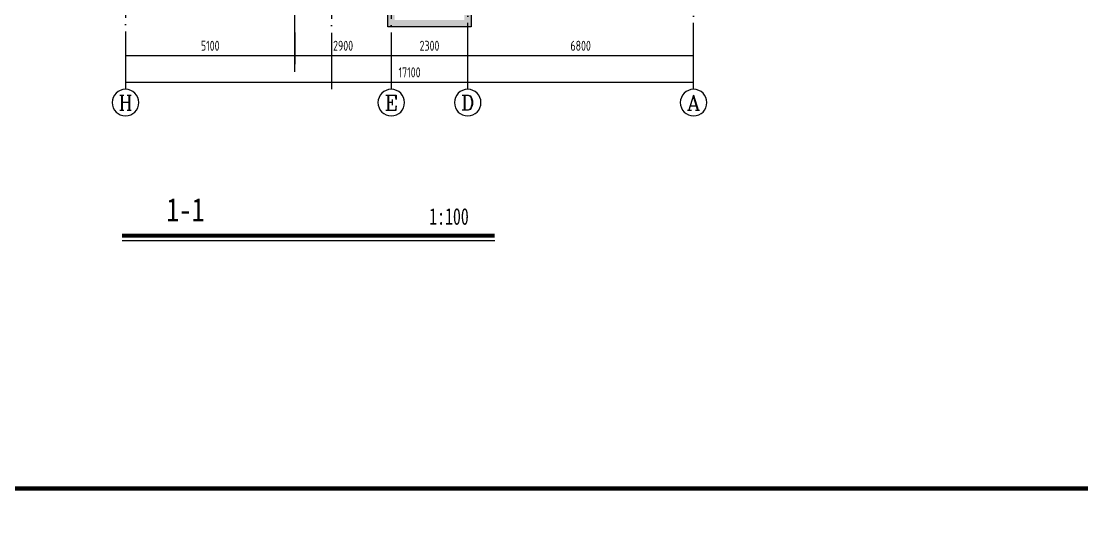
# Model space of a CAD drawing. Extents: x -726032 to 135930, y -151624 to 587044.
# Drawn here: x -417095 to -385172, y 207525 to 222873 of the extents above; entities that cross this region are included whole.
import ezdxf
from ezdxf.enums import TextEntityAlignment as Align

# ---------------------------------------------------------------- set-up
doc = ezdxf.new("R2010")
doc.units = 0
doc.header["$LTSCALE"] = 1000
doc.header["$MEASUREMENT"] = 0
doc.linetypes.add('DOTE', pattern=[2.42, 2, -0.2, 0.02, -0.2])
doc.layers.get('0').update_dxf_attribs({"linetype": 'CONTINUOUS'})
doc.layers.get('DEFPOINTS').update_dxf_attribs({"color": 1, "linetype": 'CONTINUOUS'})
for name, color, linetype in [('AXIS', 245, 'CONTINUOUS'), ('AXIS_TEXT', 7, 'CONTINUOUS'), ('DOTE', 8, 'DOTE'), ('PUB_DIM', 245, 'CONTINUOUS'), ('PUB_TEXT', 142, 'CONTINUOUS'), ('PUB_TITLE', 1, 'CONTINUOUS')]:
    doc.layers.add(name, color=color, linetype=linetype)
doc.styles.add('-宋体', font='SimSun.ttf', dxfattribs={"width": 0.8})
doc.styles.add('COMPLEX', font='COMPLEX')
doc.styles.add('DIM_FONT', font='isocp.shx', dxfattribs={"width": 0.8})
doc.dimstyles.new('AXIS', dxfattribs={"dimtxt": 300, "dimasz": 1, "dimexe": 250, "dimexo": 300, "dimgap": 150, "dimtad": 1, "dimdec": 0, "dimzin": 0, "dimdsep": 46, "dimtxsty": 'DIM_FONT', "dimcen": 0.09, "dimse1": 1, "dimse2": 1, "dimclrt": 142, "dimadec": 0, "dimazin": 0, "dimtfac": 1, "dimtdec": 0, "dimtix": 1, "dimtmove": 2, "dimatfit": 3, "dimfxl": 1, "dimtolj": 1, "dimtzin": 0, "dimarcsym": 0})
doc.dimstyles.new('DIMN', dxfattribs={"dimtxt": 300, "dimasz": 1, "dimexe": 250, "dimexo": 300, "dimgap": 150, "dimtad": 1, "dimdec": 0, "dimzin": 0, "dimdsep": 46, "dimtxsty": 'DIM_FONT', "dimcen": 0.09, "dimclrt": 142, "dimadec": 0, "dimazin": 0, "dimtfac": 1, "dimtdec": 0, "dimtix": 1, "dimtmove": 2, "dimatfit": 3, "dimfxl": 1, "dimtolj": 1, "dimtzin": 0, "dimarcsym": 0})

# ---------------------------------------------------------------- blocks, each defined once
blk = doc.blocks.new('*D4339')
at = {"layer": 'DEFPOINTS', "color": 0, "transparency": 16777216}
for p in [(-403656, 222836), (-396856, 222836), (-403656, 221836)]:
    blk.add_point(p, dxfattribs=at)
at = {"layer": 'PUB_DIM', "color": 0, "lineweight": -2, "transparency": 16777216}
blk.add_line((-396857, 221836), (-403655, 221836), dxfattribs=at)
at = {"layer": 'PUB_DIM', "color": 0, "transparency": 16777216}
for points in [[(-403655, 221837), (-403655, 221836), (-403656, 221836)], [(-396857, 221837), (-396857, 221836), (-396856, 221836)]]:
    blk.add_solid(points, dxfattribs=at)
at = {"layer": 'PUB_DIM', "color": 142, "transparency": 16777216, "insert": (-400256, 222136), "char_height": 300, "attachment_point": 5, "style": 'DIM_FONT'}
blk.add_mtext('\\A1;6800', dxfattribs=at)
blk = doc.blocks.new('*D4340')
at = {"layer": 'DEFPOINTS', "color": 0, "transparency": 16777216}
for p in [(-413956, 222036), (-396856, 222036), (-413956, 221036)]:
    blk.add_point(p, dxfattribs=at)
at = {"layer": 'PUB_DIM', "color": 0, "lineweight": -2, "transparency": 16777216}
blk.add_line((-396857, 221036), (-413955, 221036), dxfattribs=at)
at = {"layer": 'PUB_DIM', "color": 0, "transparency": 16777216}
for points in [[(-413955, 221037), (-413955, 221036), (-413956, 221036)], [(-396857, 221037), (-396857, 221036), (-396856, 221036)]]:
    blk.add_solid(points, dxfattribs=at)
at = {"layer": 'PUB_DIM', "color": 142, "transparency": 16777216, "insert": (-405406, 221336), "char_height": 300, "attachment_point": 5, "style": 'DIM_FONT'}
blk.add_mtext('\\A1;17100', dxfattribs=at)
blk = doc.blocks.new('*D4341')
at = {"layer": 'DEFPOINTS', "color": 0, "transparency": 16777216}
for p in [(-408856, 222836), (-405956, 222836), (-408856, 221836)]:
    blk.add_point(p, dxfattribs=at)
at = {"layer": 'PUB_DIM', "color": 0, "lineweight": -2, "transparency": 16777216}
for p, q in [((-408856, 222536), (-408856, 221586)), ((-405956, 222536), (-405956, 221586)), ((-405957, 221836), (-408855, 221836))]:
    blk.add_line(p, q, dxfattribs=at)
at = {"layer": 'PUB_DIM', "color": 0, "transparency": 16777216}
for points in [[(-408855, 221837), (-408855, 221836), (-408856, 221836)], [(-405957, 221837), (-405957, 221836), (-405956, 221836)]]:
    blk.add_solid(points, dxfattribs=at)
at = {"layer": 'PUB_DIM', "color": 142, "transparency": 16777216, "insert": (-407406, 222136), "char_height": 300, "attachment_point": 5, "style": 'DIM_FONT'}
blk.add_mtext('\\A1;2900', dxfattribs=at)
blk = doc.blocks.new('*D4342')
at = {"layer": 'DEFPOINTS', "color": 0, "transparency": 16777216}
for p in [(-413956, 222836), (-408856, 222836), (-413956, 221836)]:
    blk.add_point(p, dxfattribs=at)
at = {"layer": 'PUB_DIM', "color": 0, "lineweight": -2, "transparency": 16777216}
for p, q in [((-413956, 222536), (-413956, 221586)), ((-408856, 222536), (-408856, 221586)), ((-408857, 221836), (-413955, 221836))]:
    blk.add_line(p, q, dxfattribs=at)
at = {"layer": 'PUB_DIM', "color": 0, "transparency": 16777216}
for points in [[(-413955, 221837), (-413955, 221836), (-413956, 221836)], [(-408857, 221837), (-408857, 221836), (-408856, 221836)]]:
    blk.add_solid(points, dxfattribs=at)
at = {"layer": 'PUB_DIM', "color": 142, "transparency": 16777216, "insert": (-411406, 222136), "char_height": 300, "attachment_point": 5, "style": 'DIM_FONT'}
blk.add_mtext('\\A1;5100', dxfattribs=at)
blk = doc.blocks.new('_AXISO')
blk.add_circle((0, 0), 0.5)
at = {"layer": 'AXIS_TEXT', "style": 'COMPLEX', "width": 1.041667}
blk.add_attdef('A', text='', height=0.56, dxfattribs=at).set_placement((-0.25, -0.28), (0.25, -0.28), align=Align.FIT)
blk = doc.blocks.new('*D4343')
at = {"layer": 'DEFPOINTS', "color": 0, "transparency": 16777216}
for p in [(-405956, 222836), (-403656, 222836), (-405956, 221836)]:
    blk.add_point(p, dxfattribs=at)
at = {"layer": 'PUB_DIM', "color": 0, "lineweight": -2, "transparency": 16777216}
blk.add_line((-403657, 221836), (-405955, 221836), dxfattribs=at)
at = {"layer": 'PUB_DIM', "color": 0, "transparency": 16777216}
for points in [[(-405955, 221837), (-405955, 221836), (-405956, 221836)], [(-403657, 221837), (-403657, 221836), (-403656, 221836)]]:
    blk.add_solid(points, dxfattribs=at)
at = {"layer": 'PUB_DIM', "color": 142, "transparency": 16777216, "insert": (-404806, 222136), "char_height": 300, "attachment_point": 5, "style": 'DIM_FONT'}
blk.add_mtext('\\A1;2300', dxfattribs=at)

msp = doc.modelspace()

# ---------------------------------------------------------------- hatches: boundary and pattern name
msp.add_hatch(color=136).paths.add_polyline_path([(-406056, 222709.2), (-403556, 222709.2), (-403556, 224509.2), (-403756, 224509.2), (-403756, 222909.2), (-405856, 222909.2), (-405856, 224509.2), (-406056, 224509.2)])

# ---------------------------------------------------------------- linework, layer by layer
at = {"color": 136}
msp.add_lwpolyline([(-403556, 224509.2), (-403556, 222709.2), (-406056, 222709.2), (-406056, 224509.2)], dxfattribs=at)
at = {"layer": 'DOTE'}
for p, q in [((-408856, 221353.3), (-408856, 264209.2)), ((-403656, 220826), (-403656, 264209.2)), ((-407756, 256409.2), (-407756, 220826)), ((-405956, 256409.2), (-405956, 220826)), ((-396856, 220826), (-396856, 256009.2)), ((-413956, 249179.7), (-413956, 220826))]:
    msp.add_line(p, q, dxfattribs=at)
at = {"layer": 'PUB_TEXT'}
msp.add_line((-414057.1, 216285.5), (-402841.6, 216285.5), dxfattribs=at)
msp.add_line((-414057.1, 216285.5), (-402841.6, 216285.5), dxfattribs=at)
at = {"layer": 'PUB_TEXT', "const_width": 120}
msp.add_lwpolyline([(-414057.1, 216427.4), (-402841.6, 216427.4)], dxfattribs=at)
msp.add_lwpolyline([(-414057.1, 216427.4), (-402841.6, 216427.4)], dxfattribs=at)
at = {"layer": 'PUB_TITLE'}
for points, const_width in [([(-434868.1, 207525.4), (-338278.1, 207525.4), (-338278.1, 277055.6), (-434868.1, 277055.6)], 0.234), ([(-432268.1, 208825.4), (-339578.1, 208825.4), (-339578.1, 275755.6), (-432268.1, 275755.6)], 130)]:
    msp.add_lwpolyline(points, close=True, dxfattribs=dict(at, const_width=const_width))

# ---------------------------------------------------------------- block references
at = {"layer": 'AXIS', "color": 144}
ref = msp.add_blockref('_AXISO', (-413956, 220426), dxfattribs=dict(at, xscale=-800, yscale=800, zscale=800))
ref.add_attrib('A', 'H', dxfattribs={"layer": 'AXIS_TEXT', "height": 448, "style": 'COMPLEX', "width": 0.9375}).set_placement((-414156, 220202), (-413756, 220202), align=Align.FIT)
ref = msp.add_blockref('_AXISO', (-405956, 220426), dxfattribs=dict(at, xscale=-800, yscale=800, zscale=800))
ref.add_attrib('A', 'E', dxfattribs={"layer": 'AXIS_TEXT', "height": 448, "style": 'COMPLEX', "width": 1.171875}).set_placement((-406156, 220202), (-405756, 220202), align=Align.FIT)
ref = msp.add_blockref('_AXISO', (-403656, 220426), dxfattribs=dict(at, xscale=-800, yscale=800, zscale=800))
ref.add_attrib('A', 'D', dxfattribs={"layer": 'AXIS_TEXT', "height": 448, "style": 'COMPLEX', "width": 1.102941}).set_placement((-403856, 220202), (-403456, 220202), align=Align.FIT)
ref = msp.add_blockref('_AXISO', (-396856, 220426), dxfattribs=dict(at, xscale=-800, yscale=800, zscale=800))
ref.add_attrib('A', 'A', dxfattribs={"layer": 'AXIS_TEXT', "height": 448, "style": 'COMPLEX', "width": 1.041667}).set_placement((-397056, 220202), (-396656, 220202), align=Align.FIT)

# ---------------------------------------------------------------- texts
at = {"layer": 'PUB_TEXT', "style": '-宋体'}
for s, height, width, p in [('1-1', 700, 0.8, (-412724.1, 216856.6)), ('1-1', 700, 0.8, (-412724.1, 216856.6)), ('1:100', 500, 0.7, (-404814.7, 216755.2)), ('1:100', 500, 0.7, (-404814.7, 216755.2))]:
    msp.add_text(s, height=height, dxfattribs=dict(at, width=width)).set_placement(p)

# ---------------------------------------------------------------- dimensions: what is measured, and where the dimension line sits
at = {"layer": 'PUB_DIM'}
for p1, p2, dimstyle, picture, middle in [((-408856, 222836.4), (-413956, 222836.4), 'DIMN', '*D4342', (-411406, 222136.4)), ((-405956, 222836.4), (-408856, 222836.4), 'DIMN', '*D4341', (-407406, 222136.4)), ((-403656, 222836.4), (-405956, 222836.4), 'AXIS', '*D4343', (-404806, 222136.4)), ((-396856, 222836.4), (-403656, 222836.4), 'AXIS', '*D4339', (-400256, 222136.4)), ((-396856, 222036.4), (-413956, 222036.4), 'AXIS', '*D4340', (-405406, 221336.4))]:
    dim = msp.add_aligned_dim(p1=p1, p2=p2, distance=1000, dimstyle=dimstyle, dxfattribs=at)
    dim.commit()
    dim.dimension.update_dxf_attribs({"geometry": picture, "text_midpoint": middle})

doc.saveas('drawing.dxf')
